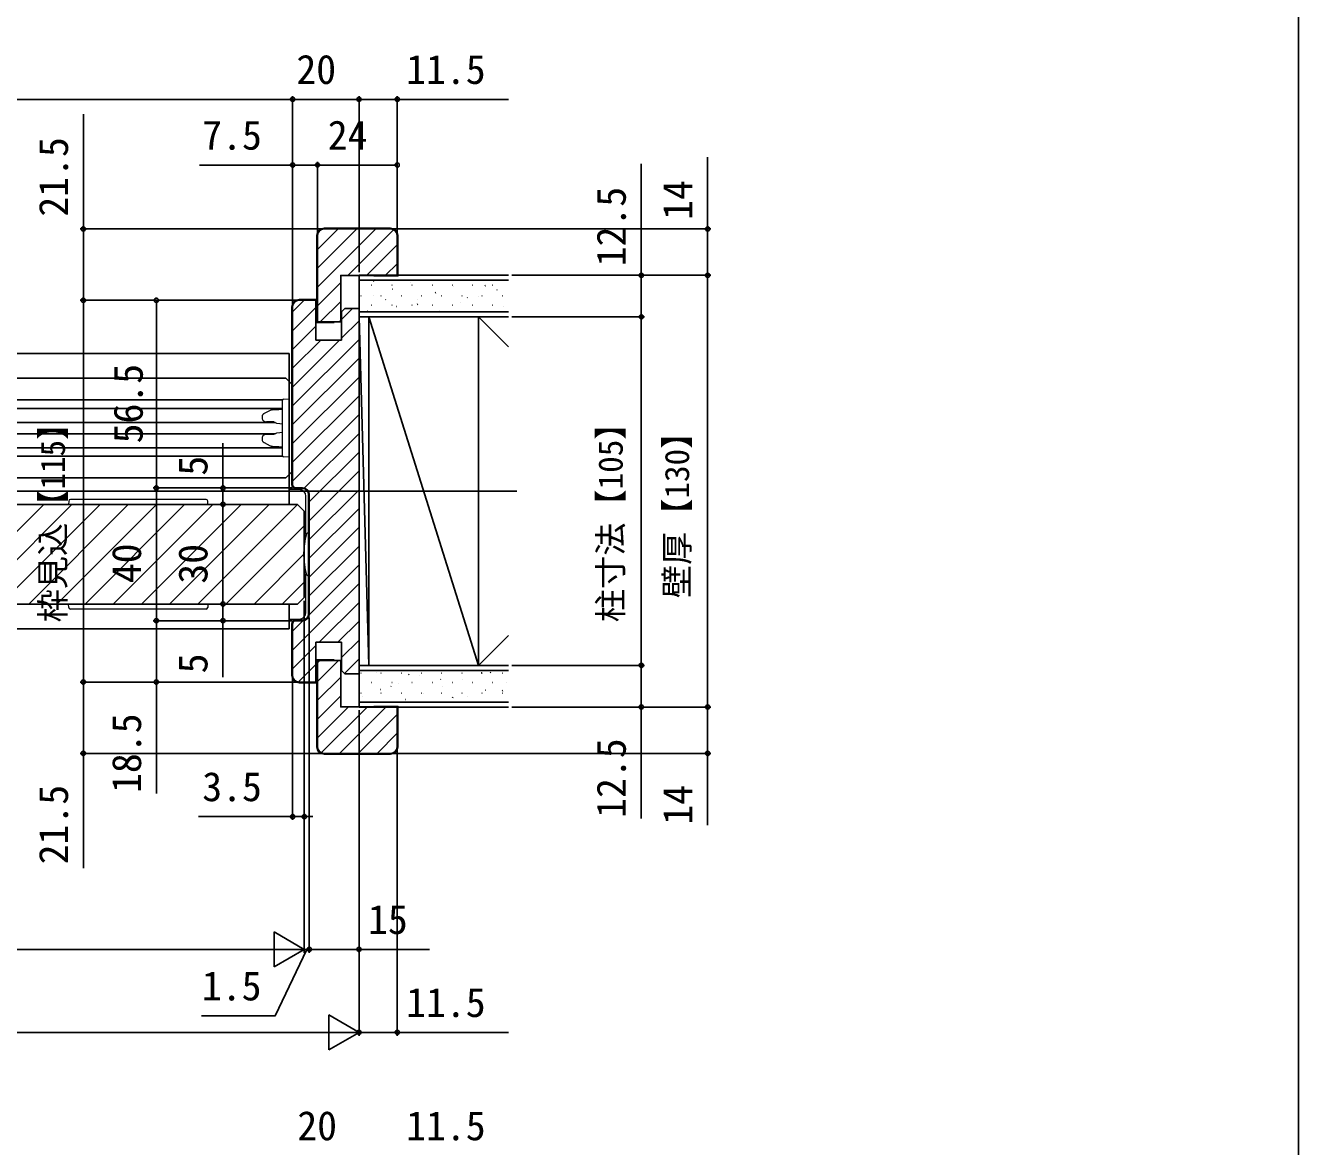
# Model space of a CAD drawing. Units: millimetres, scale not verified. Extents: x -525 to 525, y -783 to 779.
# Drawn here: x 141.5 to 525, y -208.1 to 129.5 of the extents above; entities that cross this region are included whole.
import ezdxf
from ezdxf.enums import TextEntityAlignment as Align

# ---------------------------------------------------------------- set-up
doc = ezdxf.new("R2010")
doc.units = ezdxf.units.MM
doc.header["$LTSCALE"] = 4
for name, color, linetype in [('0-5_YKK_12', 2, 'Continuous'), ('0-8_YKK_D', 6, 'Continuous'), ('0-9_YKK_ZWAK', 7, 'Continuous'), ('0-A_YSS_K', 3, 'Continuous'), ('0-B_YSS_KE', 3, 'Continuous')]:
    doc.layers.add(name, color=color, linetype=linetype)
doc.layers.add('0-6_YKK_13', color=4, linetype='Continuous', lineweight=18)
doc.styles.add('ＭＳ ゴシック', font='')
doc.styles.get('ＭＳ ゴシック').set_extended_font_data('MS Gothic')

msp = doc.modelspace()

# ---------------------------------------------------------------- linework, layer by layer
at = {"layer": '0-5_YKK_12'}
for p, q in [((97.782, 30.777), (220.999, 30.777)), ((220.999, 30.777), (220.999, -14.723)), ((97.782, 23.277), (219.999, 23.277)), ((219.999, 23.277), (221.999, 21.277)), ((221.999, -4.723), (221.999, 21.277)), ((97.782, 16.777), (219.018, 16.777)), ((218.999, 14.177), (97.782, 14.177)), ((216.787, 9.977), (97.782, 9.977)), ((216.784, 6.577), (97.782, 6.577)), ((218.999, 2.377), (97.782, 2.377)), ((97.782, -0.223), (219.018, -0.223)), ((219.999, -6.723), (97.782, -6.723)), ((219.999, -6.723), (221.999, -4.723)), ((289.499, -10.723), (-326.945, -10.723)), ((223.499, -14.723), (97.782, -14.723)), ((117.058, -44.723), (147.058, -14.723)), ((125.543, -44.723), (155.543, -14.723)), ((134.029, -44.723), (164.029, -14.723)), ((142.514, -44.723), (172.514, -14.723)), ((150.999, -44.723), (180.999, -14.723)), ((159.484, -44.723), (189.484, -14.723)), ((167.97, -44.723), (197.97, -14.723)), ((176.455, -44.723), (206.455, -14.723)), ((184.94, -44.723), (214.94, -14.723)), ((193.426, -44.723), (223.426, -14.723)), ((223.499, -14.723), (225.499, -16.723)), ((225.499, -42.723), (225.499, -16.723)), ((201.911, -44.723), (225.499, -21.135)), ((210.396, -44.723), (225.499, -29.62)), ((218.881, -44.723), (225.499, -38.105)), ((223.499, -44.723), (97.782, -44.723)), ((220.999, -44.723), (220.999, -52.223)), ((223.499, -44.723), (225.499, -42.723)), ((97.782, -52.223), (220.999, -52.223))]:
    msp.add_line(p, q, dxfattribs=at)
at = {"layer": '0-6_YKK_13'}
for p, q in [((218.999, 15.974), (218.999, 16.673)), ((218.999, 0.581), (218.999, 15.974)), ((212.837, 11.816), (212.837, 11.18)), ((215.254, 13.589), (213.419, 12.653)), ((216.042, 13.796), (217.869, 13.908)), ((217.869, 13.908), (218.999, 13.977)), ((216.372, 10.123), (214.147, 10.162)), ((212.837, 5.375), (212.837, 4.739)), ((213.419, 3.902), (215.254, 2.966)), ((214.147, 6.393), (216.37, 6.431)), ((217.869, 2.646), (216.042, 2.758)), ((218.999, 2.577), (217.869, 2.646)), ((218.999, -0.118), (218.999, 0.581)), ((220.999, 0.475), (220.999, -0.523)), ((220.999, -0.523), (219.281, -0.418)), ((220.999, -10.523), (220.999, -10.555)), ((220.999, -10.555), (220.999, -14.723)), ((154.562, -13.693), (154.499, -14.723)), ((195.937, -13.223), (155.061, -13.223)), ((195.501, -14.723), (196.499, -14.723)), ((196.499, -14.723), (196.436, -13.693)), ((225.999, -23.766), (225.977, -23.985)), ((225.977, -24.432), (225.977, -23.985)), ((226.799, -23.323), (226.519, -23.323)), ((226.799, -23.323), (226.799, -36.123)), ((225.977, -35.46), (225.977, -35.014)), ((225.977, -35.46), (225.999, -35.679)), ((226.519, -36.123), (226.799, -36.123)), ((154.562, -45.754), (154.499, -44.723)), ((196.499, -44.723), (196.436, -45.754)), ((220.999, -44.723), (220.999, -48.89)), ((195.937, -46.223), (155.061, -46.223)), ((220.999, -48.89), (220.999, -48.923))]:
    msp.add_line(p, q, dxfattribs=at)
for points in [[(219.281, 16.972), (220.999, 17.077), (220.999, 16.079), (220.999, 13.77), (220.999, 2.785), (220.999, 0.475)], [(213.419, 12.653), (213.32, 12.598), (213.226, 12.533), (213.137, 12.458), (213.055, 12.374), (212.982, 12.279), (212.921, 12.174), (212.875, 12.06), (212.846, 11.94), (212.837, 11.816)], [(216.042, 13.796), (215.881, 13.781), (215.72, 13.752), (215.562, 13.711), (215.406, 13.658), (215.254, 13.589)], [(212.837, 11.18), (212.849, 11.039), (212.886, 10.904), (212.944, 10.778), (213.02, 10.664), (213.109, 10.562), (213.208, 10.475), (213.314, 10.399), (213.426, 10.336), (213.541, 10.283), (213.659, 10.24), (213.78, 10.207), (213.902, 10.184), (214.024, 10.168), (214.147, 10.162)], [(216.362, 10.126), (216.562, 10.063), (216.76, 9.988), (216.954, 9.902), (217.144, 9.803)], [(217.258, 9.766), (218.129, 9.667), (218.999, 9.561)], [(214.147, 6.393), (214.015, 6.386), (213.883, 6.368), (213.752, 6.341), (213.623, 6.302), (213.496, 6.253), (213.374, 6.191), (213.256, 6.117), (213.146, 6.028), (213.046, 5.924), (212.96, 5.804), (212.894, 5.671), (212.851, 5.526), (212.837, 5.375)], [(212.837, 4.739), (212.846, 4.615), (212.875, 4.495), (212.921, 4.381), (212.982, 4.276), (213.055, 4.181), (213.137, 4.096), (213.226, 4.022), (213.32, 3.957), (213.419, 3.902)], [(217.144, 6.752), (216.954, 6.653), (216.76, 6.567), (216.562, 6.492), (216.362, 6.429)], [(218.999, 6.993), (218.129, 6.888), (217.258, 6.79)], [(215.254, 2.966), (215.406, 2.897), (215.562, 2.843), (215.72, 2.802), (215.881, 2.774), (216.042, 2.758)], [(223.999, -10.223), (223.999, -10.223), (221.299, -10.223)], [(225.999, -23.766), (225.999, -12.223), (225.999, -12.223)], [(225.999, -47.223), (225.999, -47.223), (225.999, -35.679)], [(221.299, -49.223), (223.999, -49.223), (223.999, -49.223)]]:
    msp.add_lwpolyline(points, dxfattribs=at)
for centre, radius, start, end in [((219.299, 16.673), 0.3, 93.5, 180), ((217.291, 10.065), 0.3, 240.72272, 263.63084), ((217.291, 6.49), 0.3, 96.36916, 119.27728), ((219.299, -0.118), 0.3, 180, 266.5), ((221.299, -10.523), 0.3, 90, 174.88985), ((223.999, -12.223), 2, 0.00218, 89.99782), ((155.061, -13.723), 0.5, 90, 176.5), ((195.937, -13.723), 0.5, 3.5, 90), ((246.279, -29.723), 20.98, 162.8442, 197.1558), ((226.519, -23.623), 0.3, 90, 162.8442), ((226.519, -35.823), 0.3, 197.1558, 270), ((155.061, -45.723), 0.5, 183.5, 270), ((195.937, -45.723), 0.5, 270, 356.5), ((221.299, -48.923), 0.3, 185.11015, 270), ((223.999, -47.223), 2, 270.00218, 359.99782)]:
    msp.add_arc(centre, radius, start, end, dxfattribs=at)
for centre, major_axis, start_param, end_param in [((221.299, -10.52), (0.212, 0.214), 2.2670055, 2.3561945), ((221.299, -48.925), (-0.212, 0.214), 0.7853982, 0.8745872)]:
    msp.add_ellipse(centre, major_axis=major_axis, ratio=0.991311, start_param=start_param, end_param=end_param, dxfattribs=at)
at = {"layer": '0-8_YKK_D'}
for p, q in [((221.999, 45.777), (221.999, 108.277)), ((221.999, 45.777), (221.999, 108.277)), ((241.999, 55.276), (241.999, 108.277)), ((241.999, 55.277), (241.999, 108.277)), ((253.499, 67.276), (253.499, 108.277)), ((6.999, 107.277), (221.999, 107.277)), ((241.999, 107.277), (221.999, 107.277)), ((221.999, 44.777), (221.999, 88.477)), ((229.499, 66.277), (229.499, 88.477)), ((229.499, 66.277), (229.499, 88.477)), ((253.499, 67.276), (253.499, 88.477)), ((229.499, 87.477), (253.499, 87.477)), ((230.499, 68.276), (157.999, 68.276)), ((252.499, 68.276), (347.999, 68.276)), ((287.999, 54.277), (347.999, 54.277)), ((287.999, 54.277), (347.999, 54.277)), ((287.999, 54.277), (327.999, 54.277)), ((346.999, 54.277), (346.999, -75.723)), ((222.999, 46.777), (157.999, 46.777)), ((222.91, 46.775), (157.999, 46.775)), ((158.999, -68.223), (158.999, 46.775)), ((222.999, 46.777), (179.999, 46.777)), ((180.999, -9.723), (180.999, 46.777)), ((287.999, 41.777), (327.999, 41.777)), ((287.999, 41.777), (327.999, 41.777)), ((326.999, 41.777), (326.999, -63.223)), ((221.999, -9.723), (179.999, -9.723)), ((221.999, -9.723), (179.999, -9.723)), ((180.999, -9.723), (180.999, -49.723)), ((221.999, -9.723), (199.999, -9.723)), ((200.999, -44.723), (200.999, -14.723)), ((225.499, -43.723), (225.499, -149.723)), ((221.999, -49.723), (179.999, -49.723)), ((221.999, -49.723), (179.999, -49.723)), ((221.999, -49.723), (199.999, -49.723)), ((226.999, -48.723), (226.999, -149.723)), ((226.999, -48.723), (226.999, -149.723)), ((287.999, -63.223), (327.999, -63.223)), ((287.999, -63.223), (327.999, -63.223)), ((222.999, -68.223), (157.999, -68.223)), ((222.999, -68.223), (157.999, -68.223)), ((222.999, -68.223), (179.999, -68.223)), ((221.999, -67.223), (221.999, -109.723)), ((287.999, -75.723), (347.999, -75.723)), ((287.999, -75.723), (347.999, -75.723)), ((287.999, -75.723), (327.999, -75.723)), ((241.999, -76.722), (241.999, -174.723)), ((241.999, -76.722), (241.999, -174.723)), ((241.999, -76.723), (241.999, -149.723)), ((230.499, -89.722), (157.999, -89.722)), ((252.499, -89.722), (347.999, -89.722)), ((253.499, -88.722), (253.499, -174.723)), ((225.499, -106.723), (225.499, -109.723)), ((225.499, -106.723), (225.499, -149.723)), ((221.999, -108.723), (193.672, -108.723)), ((225.499, -108.723), (221.999, -108.723)), ((225.499, -108.723), (228.049, -108.723)), ((225.499, -148.723), (216.406, -143.473)), ((216.406, -143.473), (216.406, -153.973)), ((214.999, -148.723), (-16.001, -148.723)), ((225.499, -148.723), (207.313, -148.723)), ((225.499, -148.723), (216.406, -153.973)), ((225.499, -148.723), (222.949, -148.723)), ((226.999, -148.723), (225.499, -148.723)), ((226.999, -148.723), (225.499, -148.723)), ((226.999, -148.723), (229.549, -148.723)), ((241.999, -173.723), (232.906, -168.473)), ((232.906, -168.473), (232.906, -178.973)), ((-254.501, -173.723), (231.499, -173.723)), ((241.999, -173.723), (223.813, -173.723)), ((241.999, -173.723), (232.906, -178.973))]:
    msp.add_line(p, q, dxfattribs=at)
for points in [[(241.999, 107.277), (253.499, 107.277), (287.049, 107.277)], [(158.999, 46.777), (158.999, 68.276), (158.999, 102.78)], [(346.999, 54.277), (346.999, 68.276), (346.999, 89.894)], [(229.499, 87.477), (221.999, 87.477), (193.945, 87.477)], [(326.999, 41.777), (326.999, 54.277), (326.999, 87.827)], [(200.999, -14.723), (200.999, -9.723), (200.999, 3.781)], [(200.999, -44.723), (200.999, -49.723), (200.999, -66.71)], [(180.999, -49.723), (180.999, -68.223), (180.999, -101.773)], [(326.999, -63.223), (326.999, -75.723), (326.999, -109.273)], [(158.999, -68.223), (158.999, -89.722), (158.999, -124.227)], [(346.999, -75.723), (346.999, -89.722), (346.999, -111.34)], [(226.249, -148.723), (216.783, -168.723), (194.511, -168.723)], [(226.999, -148.723), (241.999, -148.723), (263.276, -148.723)], [(241.999, -173.723), (253.499, -173.723), (287.049, -173.723)]]:
    msp.add_lwpolyline(points, dxfattribs=at)
for centre in [(221.999, 107.277), (221.999, 107.277), (241.999, 107.277), (241.999, 107.277), (253.499, 107.277), (221.999, 87.477), (229.499, 87.477), (229.499, 87.477), (253.499, 87.477), (158.999, 68.276), (346.999, 68.276), (326.999, 54.277), (346.999, 54.277), (346.999, 54.277), (158.999, 46.777), (158.999, 46.775), (180.999, 46.777), (326.999, 41.777), (326.999, 41.777), (180.999, -9.723), (180.999, -9.723), (200.999, -9.723), (200.999, -14.723), (200.999, -14.723), (200.999, -44.723), (200.999, -44.723), (180.999, -49.723), (180.999, -49.723), (200.999, -49.723), (326.999, -63.223), (326.999, -63.223), (158.999, -68.223), (158.999, -68.223), (180.999, -68.223), (326.999, -75.723), (346.999, -75.723), (346.999, -75.723), (158.999, -89.722), (346.999, -89.722), (221.999, -108.723), (225.499, -108.723), (226.999, -148.723), (226.999, -148.723), (241.999, -148.723), (241.999, -173.723), (253.499, -173.723)]:
    msp.add_circle(centre, 0.637, dxfattribs=at)
at = {"layer": '0-9_YKK_ZWAK'}
msp.add_lwpolyline([(-525, -783.3), (525, -783.3), (525, 746.7)], dxfattribs=at)
at = {"layer": '0-A_YSS_K'}
for p, q in [((229.499, 62.061), (235.714, 68.276)), ((229.499, 56.404), (241.371, 68.276)), ((229.499, 50.747), (247.027, 68.276)), ((238.684, 54.276), (252.446, 68.037)), ((244.342, 54.277), (253.499, 63.434)), ((249.999, 54.277), (253.499, 57.777)), ((229.499, 45.091), (236.499, 52.091)), ((241.999, 52.777), (286.999, 52.777)), ((245.774, 51.286), (245.874, 51.286)), ((246.339, 52.378), (246.506, 52.488)), ((251.854, 51.286), (251.954, 51.286)), ((252.035, 50.107), (252.054, 50.114)), ((257.522, 52.05), (257.54, 52.057)), ((257.934, 51.286), (258.034, 51.286)), ((264.014, 51.286), (264.114, 51.286)), ((270.094, 51.286), (270.194, 51.286)), ((270.54, 50.978), (270.559, 50.985)), ((276.174, 51.286), (276.274, 51.286)), ((279.917, 51.095), (280.083, 51.206)), ((282.254, 51.286), (282.354, 51.286)), ((283.559, 49.907), (283.577, 49.913)), ((221.999, 43.247), (225.529, 46.777)), ((230.341, 40.276), (236.499, 46.434)), ((242.544, 48.056), (242.644, 48.056)), ((246.455, 48.131), (246.474, 48.138)), ((248.624, 48.056), (248.724, 48.056)), ((249.949, 46.931), (250.116, 47.042)), ((254.704, 48.056), (254.804, 48.056)), ((259.473, 47.06), (259.492, 47.066)), ((260.784, 48.056), (260.884, 48.056)), ((264.933, 49.013), (265.1, 49.124)), ((265.054, 49.036), (265.073, 49.042)), ((266.864, 48.056), (266.964, 48.056)), ((272.944, 48.056), (273.044, 48.056)), ((274.538, 47.535), (274.705, 47.646)), ((278.072, 47.964), (278.091, 47.971)), ((279.024, 48.056), (279.124, 48.056)), ((285.104, 48.056), (285.204, 48.056)), ((221.999, 37.591), (228.999, 44.591)), ((236.699, 40.977), (239.999, 44.277)), ((286.999, 43.277), (241.999, 43.277)), ((244.57, 43.371), (244.737, 43.482)), ((245.774, 45.306), (245.874, 45.306)), ((251.854, 45.306), (251.954, 45.306)), ((253.233, 44.85), (253.252, 44.856)), ((257.934, 45.306), (258.034, 45.306)), ((259.554, 45.453), (259.721, 45.564)), ((264.014, 45.306), (264.114, 45.306)), ((266.252, 43.778), (266.271, 43.785)), ((270.094, 45.306), (270.194, 45.306)), ((272.492, 45.988), (272.511, 45.994)), ((276.174, 45.306), (276.274, 45.306)), ((282.254, 45.306), (282.354, 45.306)), ((285.51, 44.916), (285.529, 44.923)), ((221.999, 31.934), (228.999, 38.934)), ((235.998, 40.276), (236.499, 40.777)), ((236.699, 35.32), (241.999, 40.62)), ((241.999, 41.777), (286.999, 41.777)), ((241.999, 41.777), (241.999, -63.223)), ((277.999, -63.223), (244.999, 41.777)), ((276.999, 41.777), (246.999, 41.777)), ((277.999, 41.777), (277.999, -63.223)), ((286.999, 32.777), (277.999, 41.777)), ((221.999, 14.963), (241.999, 34.963)), ((221.999, 26.277), (230.499, 34.777)), ((221.999, 20.62), (236.156, 34.777)), ((221.999, 9.306), (241.999, 29.306)), ((221.999, 3.649), (241.999, 23.649)), ((221.999, -2.007), (241.999, 17.993)), ((221.999, -7.664), (241.999, 12.336)), ((225.526, -9.794), (241.999, 6.679)), ((226.999, -13.978), (241.999, 1.022)), ((226.999, -19.635), (241.999, -4.635)), ((226.999, -25.292), (241.999, -10.292)), ((226.999, -30.949), (241.999, -15.949)), ((226.999, -36.605), (241.999, -21.605)), ((226.999, -42.262), (241.999, -27.262)), ((226.988, -47.93), (241.999, -32.919)), ((221.999, -58.576), (241.999, -38.576)), ((230.009, -56.223), (241.999, -44.233)), ((221.999, -52.919), (225.206, -49.712)), ((235.666, -56.223), (241.999, -49.89)), ((221.999, -64.233), (228.999, -57.233)), ((236.699, -60.847), (241.999, -55.547)), ((286.999, -54.223), (277.999, -63.223)), ((237.589, -65.613), (241.999, -61.203)), ((223.69, -68.199), (228.999, -62.89)), ((229.499, -62.39), (230.167, -61.722)), ((229.499, -68.047), (235.824, -61.722)), ((241.999, -63.223), (286.999, -63.223)), ((286.999, -64.723), (241.999, -64.723)), ((246.999, -63.223), (276.999, -63.223)), ((229.499, -73.703), (236.499, -66.703)), ((241.999, -68.029), (242.104, -67.96)), ((242.544, -65.564), (242.644, -65.564)), ((245.774, -68.314), (245.874, -68.314)), ((247.222, -65.235), (247.24, -65.229)), ((248.624, -65.564), (248.724, -65.564)), ((251.854, -68.314), (251.954, -68.314)), ((254, -68.517), (254.019, -68.51)), ((254.704, -65.564), (254.804, -65.564)), ((256.921, -65.988), (257.088, -65.878)), ((257.934, -68.314), (258.034, -68.314)), ((260.24, -66.307), (260.259, -66.3)), ((260.784, -65.564), (260.884, -65.564)), ((264.014, -68.314), (264.114, -68.314)), ((266.527, -67.466), (266.693, -67.356)), ((266.864, -65.564), (266.964, -65.564)), ((270.094, -68.314), (270.194, -68.314)), ((272.944, -65.564), (273.044, -65.564)), ((273.259, -67.379), (273.277, -67.372)), ((276.174, -68.314), (276.274, -68.314)), ((278.839, -65.403), (278.858, -65.396)), ((279.024, -65.564), (279.124, -65.564)), ((281.511, -65.384), (281.677, -65.274)), ((282.254, -68.314), (282.354, -68.314)), ((285.104, -65.564), (285.204, -65.564)), ((286.277, -68.451), (286.296, -68.444)), ((229.499, -79.36), (236.499, -72.36)), ((242.544, -71.544), (242.644, -71.544)), ((242.933, -72.436), (242.952, -72.429)), ((248.514, -70.46), (248.532, -70.453)), ((248.624, -71.544), (248.724, -71.544)), ((251.543, -69.548), (251.71, -69.438)), ((254.704, -71.544), (254.804, -71.544)), ((260.784, -71.544), (260.884, -71.544)), ((261.532, -71.532), (261.551, -71.525)), ((266.864, -71.544), (266.964, -71.544)), ((267.018, -69.589), (267.037, -69.582)), ((270.136, -72.912), (270.303, -72.802)), ((272.944, -71.544), (273.044, -71.544)), ((274.551, -72.603), (274.569, -72.597)), ((279.024, -71.544), (279.124, -71.544)), ((280.037, -70.661), (280.056, -70.654)), ((285.104, -71.544), (285.204, -71.544)), ((285.12, -70.83), (285.287, -70.72)), ((229.499, -85.017), (238.794, -75.722)), ((230.643, -89.53), (244.45, -75.723)), ((236.108, -89.722), (250.107, -75.723)), ((241.999, -74.223), (286.999, -74.223)), ((255.952, -73.508), (255.97, -73.501)), ((241.765, -89.722), (253.499, -77.988)), ((247.422, -89.722), (253.499, -83.644))]:
    msp.add_line(p, q, dxfattribs=at)
for points in [[(286.999, 54.277), (241.999, 54.277), (241.999, 41.777)], [(244.999, 41.777), (244.999, -63.223), (241.999, 41.777)], [(286.999, -75.723), (241.999, -75.723), (241.999, -63.223)]]:
    msp.add_lwpolyline(points, dxfattribs=at)
at = {"layer": '0-B_YSS_KE'}
for p, q in [((251.499, 68.476), (231.499, 68.476)), ((231.499, 68.276), (251.499, 68.276)), ((221.799, -8.723), (221.799, 44.777)), ((221.999, 44.777), (221.999, -8.723)), ((222.999, -9.723), (224.999, -9.723)), ((224.999, -9.923), (222.999, -9.923)), ((226.799, -47.723), (226.799, -11.723)), ((226.999, -11.723), (226.999, -47.723)), ((222.999, -49.523), (224.999, -49.523)), ((224.999, -49.723), (222.999, -49.723)), ((221.799, -66.223), (221.799, -50.723)), ((221.999, -50.723), (221.999, -66.223)), ((231.499, -89.722), (251.499, -89.722)), ((251.499, -89.922), (231.499, -89.922))]:
    msp.add_line(p, q, dxfattribs=at)
for points in [[(229.299, 66.276), (229.299, 40.076), (234.499, 40.076), (234.499, 40.276)], [(236.499, 40.276), (229.499, 40.276), (229.499, 66.276)], [(253.499, 66.276), (253.499, 54.276), (236.499, 54.276), (236.499, 40.276)], [(246.499, 54.276), (246.499, 54.076), (253.699, 54.076), (253.699, 66.276)], [(223.999, 46.977), (229.199, 46.977), (229.199, 39.977), (228.999, 39.977)], [(241.999, -65.723), (241.999, 44.277), (237.699, 44.277), (236.699, 43.277), (236.699, 34.777), (228.999, 34.777), (228.999, 39.777), (228.999, 46.777), (223.999, 46.777)], [(223.999, -68.223), (228.999, -68.223), (228.999, -61.223), (228.999, -56.223), (236.699, -56.223), (236.699, -64.723), (237.699, -65.723), (241.999, -65.723)], [(228.999, -61.423), (229.199, -61.423), (229.199, -68.423), (223.999, -68.423)], [(229.299, -87.722), (229.299, -61.522), (234.499, -61.522), (234.499, -61.722)], [(236.499, -61.722), (229.499, -61.722), (229.499, -87.722)], [(253.499, -87.722), (253.499, -75.722), (236.499, -75.722), (236.499, -61.722)], [(246.499, -75.722), (246.499, -75.522), (253.699, -75.522), (253.699, -87.722)]]:
    msp.add_lwpolyline(points, dxfattribs=at)
for centre, radius, start, end in [((231.499, 66.276), 2.2, 90, 180), ((231.499, 66.276), 2, 90, 180), ((251.499, 66.276), 2.2, 360, 90), ((251.499, 66.276), 2, 0, 90), ((223.999, 44.777), 2.2, 90.00001, 179.99999), ((223.999, 44.777), 2, 90.00001, 179.99999), ((222.999, -8.723), 1.2, 180.00001, 269.99999), ((222.999, -8.723), 1, 180.00001, 269.99999), ((224.999, -11.723), 2, 0.00001, 89.99999), ((224.999, -11.723), 1.8, 0.00001, 89.99999), ((222.999, -50.723), 1.2, 90.00001, 179.99999), ((222.999, -50.723), 1, 90.00001, 179.99999), ((224.999, -47.723), 2, 270.00001, 359.99999), ((224.999, -47.723), 1.8, 270.00001, 359.99999), ((223.999, -66.223), 2.2, 180.00001, 269.99999), ((223.999, -66.223), 2, 180.00001, 269.99999), ((231.499, -87.722), 2.2, 180, 270), ((231.499, -87.722), 2, 180, 270), ((251.499, -87.722), 2, 270, 0), ((251.499, -87.722), 2.2, 270, 0)]:
    msp.add_arc(centre, radius, start, end, dxfattribs=at)

# ---------------------------------------------------------------- texts
at = {"layer": '0-8_YKK_D', "style": 'ＭＳ ゴシック'}
for s, p in [('20', (223.135, 109.277)), ('11.5', (256.208, 109.277)), ('7.5', (194.785, 89.477)), ('24', (232.601, 89.477)), ('3.5', (194.785, -106.723)), ('15', (244.708, -146.723)), ('1.5', (194.67, -166.723)), ('11.5', (256.208, -171.723)), ('20', (223.413, -208.838)), ('11.5', (256.208, -208.838))]:
    msp.add_text(s, height=8.798, dxfattribs=at).set_placement(p, align=Align.BOTTOM_LEFT)
for s, height, p in [('21.5', 8.798, (156.999, 71.939)), ('14', 8.798, (344.999, 70.985)), ('12.5', 8.798, (324.999, 56.986)), ('56.5', 8.798, (179.499, 3.663)), ('枠見込【115】', 7.331, (155.635, -50.241)), ('柱寸法【105】', 7.331, (323.635, -50.183)), ('壁厚【130】', 7.331, (343.635, -42.939)), ('5', 8.798, (198.999, -6.059)), ('40', 8.798, (178.999, -38.45)), ('30', 8.798, (198.999, -38.587)), ('5', 8.798, (198.999, -65.596)), ('18.5', 8.798, (178.999, -101.614)), ('12.5', 8.798, (324.999, -109.114)), ('14', 8.798, (344.999, -111.181)), ('21.5', 8.798, (156.999, -123.113))]:
    msp.add_text(s, height=height, rotation=90, dxfattribs=at).set_placement(p, align=Align.BOTTOM_LEFT)

doc.saveas('drawing.dxf')
